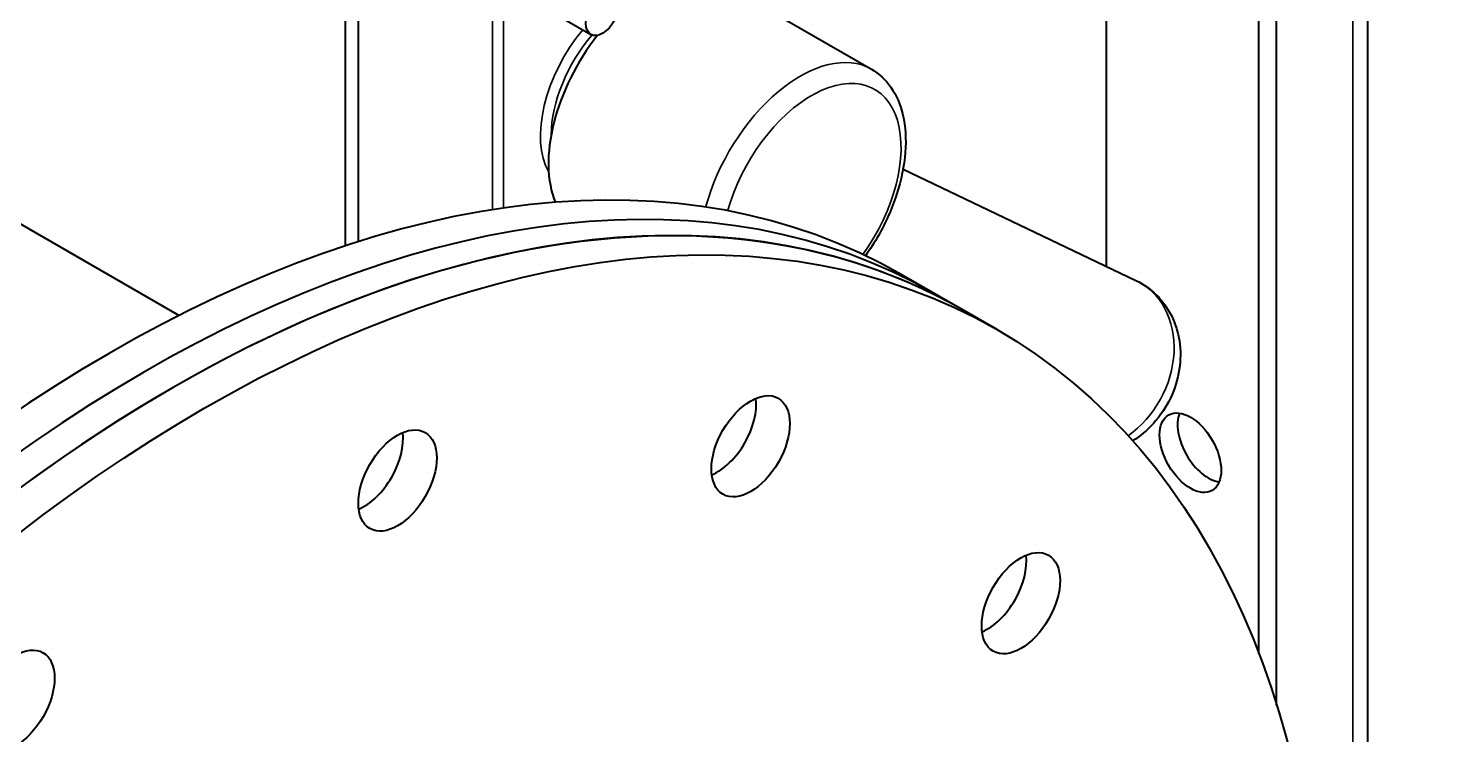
# Model space of a CAD drawing. Header units: millimetres. Extents: x 0 to 4756, y 0 to 3364.
# Drawn here: x 4422.9 to 4511.9, y 2664.3 to 2708.9 of the extents above; entities that cross this region are included whole.
import ezdxf

# ---------------------------------------------------------------- set-up
doc = ezdxf.new("R2010")
doc.units = ezdxf.units.MM
doc.header["$LTSCALE"] = 4
doc.layers.add('가시적인 것(ISO)', color=3, linetype='Continuous', lineweight=40)
doc.layers.add('가시적인 좁은 것(ISO)', color=3, linetype='Continuous', lineweight=35)

msp = doc.modelspace()

# ---------------------------------------------------------------- linework, layer by layer
at = {"layer": '가시적인 것(ISO)'}
for p, q in [((4507.5416, 2776.6662), (4507.5416, 2629.8347)), ((4500.6647, 2669.4122), (4500.6647, 2773.6289)), ((4501.796, 2666.1552), (4501.796, 2772.9773)), ((4491.048, 2693.8749), (4491.048, 2768.9642)), ((4442.9648, 2728.6029), (4442.9648, 2695.1639)), ((4443.7779, 2728.1346), (4443.7779, 2695.4255)), ((4443.7779, 2728.1346), (4443.7779, 2695.4255)), ((4466.654, 2711.8226), (4476.1999, 2706.3254)), ((4454.0339, 2711.0832), (4458.4797, 2708.5231)), ((4409.3987, 2704.0702), (4432.4779, 2690.7797)), ((4478.1976, 2700.0125), (4492.904, 2692.9885)), ((4480.2108, 2692.1411), (4478.0895, 2693.3627)), ((4481.9785, 2691.1231), (4480.2108, 2692.1411)), ((4484.0999, 2689.9015), (4481.9785, 2691.1231))]:
    msp.add_line(p, q, dxfattribs=at)
for centre, major_axis in [((4459.2282, 2709.823), (0.7485, 1.2999)), ((4434.1966, 2603.2432), (-49.9032, -86.6583)), ((4468.5708, 2682.5174), (-1.7466, -3.033)), ((4496.3513, 2682.1116), (1.3723, -2.3831)), ((4446.2672, 2680.355), (-1.7466, -3.033)), ((4485.6412, 2672.6111), (-1.7466, -3.033)), ((4422.126, 2666.453), (-1.7466, -3.033))]:
    msp.add_ellipse(centre, major_axis=major_axis, ratio=0.5780931, dxfattribs=at)
for centre, major_axis, start_param, end_param in [((4430.3076, 2605.4828), (-49.9032, -86.6583), 3.1415927, 6.2831853), ((4462.1627, 2704.0233), (4.4913, 7.7993), 1.3207269, 2.7316429), ((4432.0753, 2604.4648), (49.9032, 86.6583), 0, 3.1415927), ((4428.1862, 2606.7043), (-49.9032, -86.6583), 3.1415927, 6.2831853), ((4430.3076, 2605.4828), (-49.9032, -86.6583), 3.1415927, 6.2831853), ((4432.0753, 2604.4648), (-49.9032, -86.6583), 3.1415927, 6.2831853), ((4466.4495, 2683.739), (-1.7466, -3.033), 0.6496691, 2.4919236), ((4466.4495, 2683.739), (1.7466, 3.033), 3.7912617, 5.6335163), ((4497.4827, 2682.7632), (1.3723, -2.3831), 3.5647204, 5.8600576), ((4497.4827, 2682.7632), (-1.3723, 2.3831), 0.4231277, 2.7184649), ((4444.1459, 2681.5766), (-1.7466, -3.033), 0.6496691, 2.4919236), ((4444.1459, 2681.5766), (1.7466, 3.033), 3.7912617, 5.6335163), ((4483.5199, 2673.8326), (-1.7466, -3.033), 0.6496691, 2.4919236), ((4483.5199, 2673.8326), (1.7466, 3.033), 3.7912617, 5.6335163)]:
    msp.add_ellipse(centre, major_axis=major_axis, ratio=0.5780931, start_param=start_param, end_param=end_param, dxfattribs=at)
for points, knots in [([(4476.1999, 2706.3254), (4476.6868, 2706.0451), (4477.1056, 2705.6515), (4477.7877, 2704.6738), (4478.0362, 2704.0783), (4478.357, 2702.7009), (4478.4024, 2701.9026), (4478.2694, 2700.2111), (4478.0828, 2699.3151), (4477.5036, 2697.5364), (4477.1124, 2696.654), (4476.3916, 2695.3801), (4476.1222, 2694.9558), (4475.834, 2694.5495)], [3.9250571, 3.9250571, 3.9250571, 3.9250571, 4.1902614, 4.1902614, 4.4793114, 4.4793114, 4.807301, 4.807301, 5.1463178, 5.1463178, 5.4827693, 5.4827693, 5.6582124, 5.6582124, 5.6582124, 5.6582124]), ([(4492.904, 2692.9885), (4493.387, 2692.7578), (4493.8312, 2692.4436), (4494.5933, 2691.6868), (4494.9087, 2691.2435), (4495.4012, 2690.2609), (4495.5675, 2689.7176), (4495.743, 2688.5693), (4495.7374, 2687.9628), (4495.5524, 2686.7444), (4495.3621, 2686.1341), (4494.8122, 2684.9786), (4494.4485, 2684.435), (4493.6276, 2683.5327), (4493.1865, 2683.1595), (4492.6984, 2682.8539)], [4.6495905, 4.6495905, 4.6495905, 4.6495905, 4.9255503, 4.9255503, 5.2063189, 5.2063189, 5.5076197, 5.5076197, 5.8362422, 5.8362422, 6.1859384, 6.1859384, 6.5442456, 6.5442456, 6.8599189, 6.8599189, 6.8599189, 6.8599189])]:
    msp.add_open_spline(points, degree=3, knots=knots, dxfattribs=at)
at = {"layer": '가시적인 좁은 것(ISO)'}
for p, q in [((4506.6044, 2628.5317), (4506.6044, 2775.3632)), ((4452.2632, 2697.4388), (4452.2632, 2723.2483)), ((4452.9703, 2721.3639), (4452.9703, 2697.545))]:
    msp.add_line(p, q, dxfattribs=at)
for centre, major_axis, ratio, start_param, end_param in [((4460.3949, 2705.0413), (-3.5971, -6.2465), 0.5780931, 4.4223433, 5.9509806), ((4460.7177, 2704.8554), (-3.3485, -5.8148), 0.5780931, 4.3991241, 5.4874115), ((4471.7087, 2698.5262), (4.4913, 7.7993), 0.5780931, 0, 2.0046219), ((4472.4158, 2698.119), (3.9923, 6.9327), 0.5780931, 4.5361646, 8.2779359), ((4490.2313, 2687.7573), (2.9507, 5.0845), 0.8159693, 4.2023122, 6.3487132)]:
    msp.add_ellipse(centre, major_axis=major_axis, ratio=ratio, start_param=start_param, end_param=end_param, dxfattribs=at)

doc.saveas('drawing.dxf')
